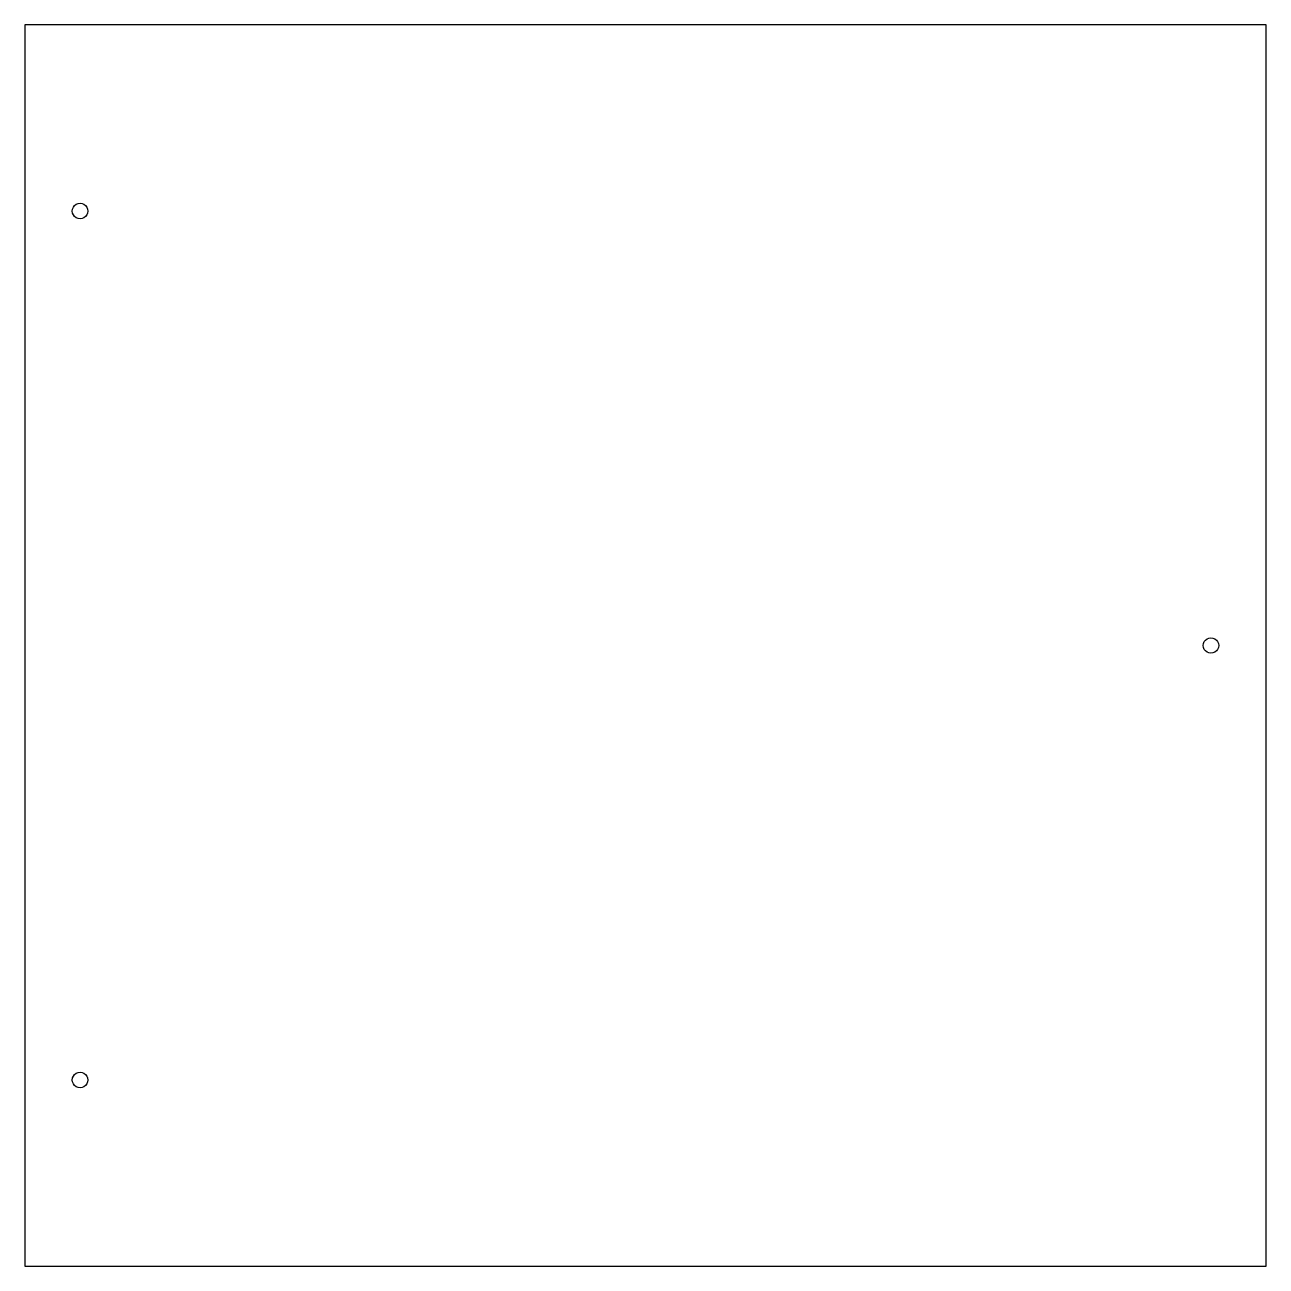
# Model space of a CAD drawing. Header units: metres. Extents: x 3788 to 3988, y 349 to 549.
import ezdxf

# ---------------------------------------------------------------- set-up
doc = ezdxf.new("R2010")
doc.units = ezdxf.units.M

msp = doc.modelspace()

# ---------------------------------------------------------------- linework, layer by layer
at = {"layer": 'Layer0'}
for points in [[(3788.03, 549.3, 0), (3788.03, 349.3, 0), (3988.03, 349.3, 0), (3988.03, 389.3, 0), (3988.03, 509.3, 0), (3988.03, 549.3, 0), (3788.03, 549.3, 0)], [(3798.01, 519.93, 0), (3798.14, 519.63, 0), (3798.18, 519.3, 0), (3798.14, 518.98, 0), (3798.01, 518.68, 0), (3797.81, 518.42, 0), (3797.55, 518.22, 0), (3797.25, 518.1, 0), (3796.93, 518.05, 0), (3796.61, 518.1, 0), (3796.3, 518.22, 0), (3796.05, 518.42, 0), (3795.85, 518.68, 0), (3795.72, 518.98, 0), (3795.68, 519.3, 0), (3795.72, 519.63, 0), (3795.85, 519.93, 0), (3796.05, 520.19, 0), (3796.3, 520.39, 0), (3796.61, 520.51, 0), (3796.93, 520.55, 0), (3797.25, 520.51, 0), (3797.55, 520.39, 0), (3797.81, 520.19, 0), (3798.01, 519.93, 0)], [(3980.34, 449.63, 0), (3980.38, 449.3, 0), (3980.34, 448.98, 0), (3980.21, 448.68, 0), (3980.01, 448.42, 0), (3979.75, 448.22, 0), (3979.45, 448.1, 0), (3979.13, 448.05, 0), (3978.81, 448.1, 0), (3978.5, 448.22, 0), (3978.25, 448.42, 0), (3978.05, 448.68, 0), (3977.92, 448.98, 0), (3977.88, 449.3, 0), (3977.92, 449.63, 0), (3978.05, 449.93, 0), (3978.25, 450.19, 0), (3978.5, 450.39, 0), (3978.81, 450.51, 0), (3979.13, 450.55, 0), (3979.45, 450.51, 0), (3979.75, 450.39, 0), (3980.01, 450.19, 0), (3980.21, 449.93, 0), (3980.34, 449.63, 0)], [(3797.25, 380.51, 0), (3797.55, 380.39, 0), (3797.81, 380.19, 0), (3798.01, 379.93, 0), (3798.14, 379.63, 0), (3798.18, 379.3, 0), (3798.14, 378.98, 0), (3798.01, 378.68, 0), (3797.81, 378.42, 0), (3797.55, 378.22, 0), (3797.25, 378.1, 0), (3796.93, 378.05, 0), (3796.61, 378.1, 0), (3796.3, 378.22, 0), (3796.05, 378.42, 0), (3795.85, 378.68, 0), (3795.72, 378.98, 0), (3795.68, 379.3, 0), (3795.72, 379.63, 0), (3795.85, 379.93, 0), (3796.05, 380.19, 0), (3796.3, 380.39, 0), (3796.61, 380.51, 0), (3796.93, 380.55, 0), (3797.25, 380.51, 0)]]:
    msp.add_polyline3d(points, dxfattribs=at)

doc.saveas('drawing.dxf')
